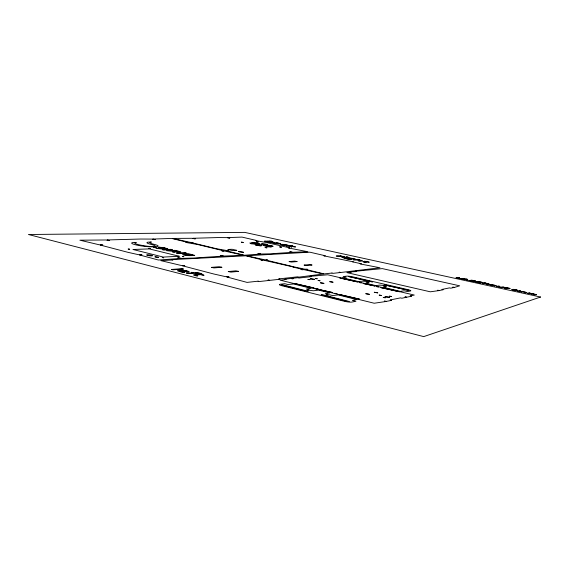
<?xml version="1.0" encoding="UTF-8"?>
<svg xmlns="http://www.w3.org/2000/svg" width="569" height="569" viewBox="0 0 569 569"><rect width="100%" height="100%" fill="white"/><g stroke="black" fill="none" stroke-linecap="round" stroke-linejoin="round"><path stroke-width="0.85" d="M531.837 293.746L530.969 294.017L532.997 293.846L536.531 294.65M150.387 248.511L148.957 248.312M272.423 242.081L272.331 242.124A4.545 0.498 8.7 0 1 272.067 242.159A7.312 0.797 8.7 0 1 271.669 242.188A7.091 0.775 8.7 0 1 271.2 242.188A4.58 0.498 8.7 0 1 270.645 242.174L268.084 241.811A3.983 0.434 8.8 0 1 267.871 241.768L266.918 241.455M526.695 292.509L523.188 291.698L521.14 291.876L522.043 291.613M184.235 254.485L188.808 254.229L192.72 255.097M192.706 255.161L188.175 255.403L184.249 254.549M304.195 265.069L309.742 264.564L312.075 265.033L306.549 265.552L304.209 265.111M489.767 284.763L492.192 284.635L496.09 285.631M266.911 241.427L267.039 241.37A4.957 0.548 8.8 0 1 267.316 241.334A8.222 0.903 8.8 0 1 267.579 241.32A9.95 1.095 8.8 0 1 267.935 241.306A6.693 0.733 8.8 0 1 268.412 241.313A3.876 0.427 8.8 0 1 268.902 241.334L270.78 241.583A3.485 0.384 8.7 0 1 271.377 241.711L272.43 242.038M497.768 286.484L499.262 286.115L496.637 286.257M517.498 290.282L517.456 290.304A6.821 0.775 10.7 0 1 517.392 290.318L515.713 290.169L516.68 290.51M353.641 258.995L353.52 259.044A3.186 0.363 9.4 0 1 353.37 259.059L350.49 258.76A4.253 0.484 9.4 0 1 349.594 258.582A5.42 0.619 9.4 0 1 349.338 258.525A4.139 0.469 9.4 0 1 349.053 258.461A3.57 0.405 9.4 0 1 348.726 258.383L347.467 258.269L347.887 258.426M536.517 294.742L534.469 294.785L535.322 294.507M532.982 294.002L535.337 294.45M516.666 290.581L516.631 290.595A8.77 0.996 10.7 0 1 516.574 290.61L511.844 289.699M526.674 292.594L525.742 292.879L524.604 292.63L525.372 292.238L523.196 291.861M489.134 284.151L483.565 283.262L487.889 283.924M161.624 248.66L158.324 248.369A5.839 0.782 7.6 0 1 155.408 247.437M178.879 251.768L172.82 250.858L175.437 250.751L178.908 251.676M474.845 281.456L468.785 280.346L472.199 281.207M160.43 247.6L162.385 247.657A2.802 0.377 7.7 0 1 163.481 247.849A5.292 0.711 7.6 0 1 164.398 248.048M490.969 284.969L494.909 285.396M515.528 290.339L513.074 289.941M281.406 247.223L279.557 246.882L281.42 247.174M266.897 247.835L264.976 247.536L266.918 247.792M150.33 248.525L149 248.347M516.303 290.062L514.141 289.891L515.55 290.268M507.598 288.006L504.532 288.255L506.488 287.765M484.88 282.985L489.162 284.073M485.492 283.113L482.114 283.369L484.411 282.878L487.548 283.561M476.146 282.068L480.883 282.964L475.62 281.954L477.96 281.477L482.875 282.551L478.486 281.591M476.701 282.188L479.034 281.712M457.035 277.9L459.503 277.466L455.975 277.665L461.139 278.661L456.502 277.786M162.727 249.073L157.848 248.553L153.63 247.266L155.458 247.444M159.32 247.195L163.787 247.636L167.855 248.824L166.077 248.653M475.2 281.079C477.74 281.306 468.941 279.372 471.168 280.517A8.684 0.974 10.4 0 0 472.234 280.78L472.398 280.823M269.272 241.27L271.619 241.633A4.203 0.462 8.8 0 1 272.039 241.725A3.791 0.413 8.8 0 1 272.885 241.925L273.604 242.209A3.649 0.398 8.8 0 1 273.504 242.344A5.598 0.612 8.7 0 1 273.113 242.408A7.945 0.868 8.7 0 1 272.75 242.422A7.262 0.797 8.7 0 1 272.032 242.43A4.701 0.512 8.7 0 1 271.129 242.38A3.492 0.384 8.7 0 1 270.36 242.309L268.027 241.932A4.203 0.462 8.8 0 1 267.665 241.853A3.763 0.413 8.7 0 1 267.16 241.74A3.307 0.363 8.7 0 1 266.591 241.576L264.535 241.142L271.605 241.199L270.154 241.242A25.377 2.717 8.6 0 1 269.692 241.256A18.379 1.977 8.6 0 1 269.251 241.256L269.222 241.256M358.833 259.955L357.588 259.791A5.043 0.576 9.4 0 0 357.723 259.791A7.639 0.868 9.4 0 0 357.851 259.784A10.911 1.238 9.4 0 0 358.107 259.77L359.651 259.635L353.342 259.813L356.414 259.905A8.428 0.974 9.5 0 1 356.535 259.898A6.238 0.718 9.5 0 1 356.919 259.884A3.763 0.434 9.5 0 1 357.389 259.898L359.373 260.161A3.94 0.455 9.5 0 1 360.056 260.303A3.45 0.398 9.5 0 1 360.376 260.382L361.144 260.737A3.67 0.42 9.5 0 1 360.938 260.766L358.598 260.972L362.126 261.022A5.612 0.64 9.5 0 0 362.375 260.993A3.649 0.42 9.5 0 0 362.545 260.922L362.026 260.645A3.314 0.384 9.5 0 0 361.379 260.467A5.285 0.612 9.5 0 0 360.625 260.289A4.225 0.484 9.5 0 0 360.149 260.189A3.336 0.384 9.5 0 0 359.039 259.99M472.334 281.1L473.7 281.25L472.462 280.837M515.564 289.649L513.003 289.351L515.642 289.664M349.764 258.504L352.51 258.746L348.982 258.063A3.4 0.391 9.4 0 0 348.776 258.07L349.608 258.468M494.966 285.46L496.09 285.702M511.83 289.593L512.975 289.841M487.284 283.639L487.903 283.817M179.285 251.37L175.067 250.346L166.561 250.687L173.915 251.448L172.606 252.167L174.406 252.6L175.643 251.832A3.827 0.519 7.8 0 0 176.362 251.96A4.019 0.548 7.8 0 0 180.537 252.188A4.019 0.548 7.8 0 0 179.271 251.37M472.988 280.823L471.658 280.382L473.721 280.673A3.236 0.37 10.4 0 1 475.179 281.079M161.824 248.162L161.226 247.984A9.275 1.238 7.7 0 1 160.757 247.828L160.43 247.664M160.294 248.112L160.095 248.048A14.524 1.927 7.8 0 1 158.815 247.65A3.194 0.427 7.7 0 1 158.388 247.359M516.318 289.998L515.713 289.678A3.713 0.42 10.8 0 1 516.04 289.749L517.52 290.233M531.844 293.689L529.547 293.234L533.046 293.889M474.873 281.392L474.226 281.136A7.006 0.804 10.4 0 0 473.166 280.866M347.488 257.999L347.979 258.191A3.919 0.448 9.4 0 0 347.574 258.134L346.293 258.063L348.825 258.788A8.343 0.967 9.4 0 1 349.288 258.888A4.915 0.569 9.4 0 1 349.651 258.98L350.269 259.194L348.633 259.094A3.101 0.356 9.4 0 1 347.958 258.973A5.349 0.612 9.4 0 1 347.246 258.831A8.677 0.989 9.4 0 1 346.471 258.66A5.306 0.612 9.4 0 1 345.924 258.539A3.378 0.391 9.4 0 1 345.497 258.433L344.949 258.226L346.578 258.312A3.222 0.37 9.4 0 0 345.938 258.113L343.726 257.992L344.48 258.319A4.609 0.526 9.4 0 0 345.184 258.504A7.248 0.832 9.4 0 0 346.023 258.696A10.221 1.166 9.4 0 0 347.147 258.938A6.415 0.733 9.4 0 0 348.221 259.144A3.898 0.448 9.4 0 0 349.316 259.322L351.535 259.407L350.981 259.144A3.4 0.391 9.4 0 0 350.39 258.987A5.341 0.619 9.4 0 0 349.7 258.831L348.356 258.532A4.659 0.533 9.4 0 1 348.043 258.461M522.05 291.556L519.753 291.108L523.245 291.748M497.775 286.541L500.521 287.174L503.679 287.075L501.14 287.409L496.63 286.349M161.639 248.589L161.354 248.44A9.922 1.337 7.6 0 0 160.515 248.176M490.976 285.076L495.151 285.923L489.788 284.863M353.648 258.938L355.433 259.165L352.816 258.589A3.77 0.434 9.4 0 0 352.375 258.475A4.957 0.569 9.4 0 0 351.813 258.347A5.676 0.647 9.4 0 0 351.158 258.212A4.168 0.477 9.4 0 0 350.561 258.098L348.178 257.807A3.734 0.427 9.4 0 0 347.709 257.821M163.694 248.923A3.777 0.505 7.6 0 1 162.698 249.058M163.275 248.632A3.3 0.441 7.6 0 1 163.63 248.916M162.037 248.226A11.892 1.607 7.6 0 1 163.282 248.632M164.448 248.048A5.462 0.733 7.6 0 1 166.027 248.646M158.296 247.344A3.955 0.526 7.7 0 1 159.356 247.209M365.639 262.401A4.289 0.498 9.5 0 1 365.056 262.281C362.311 261.555 368.954 261.854 369.238 262.209L364.58 261.228L365.419 261.498L363.292 261.683A4.125 0.477 9.6 0 0 362.979 261.74L363.591 262.074A3.421 0.398 9.5 0 0 364.437 262.281M365.682 262.409A4.78 0.548 9.5 0 0 366.166 262.501L365.419 262.48A3.457 0.398 9.5 0 1 365.213 262.444L365.163 262.43A5.662 0.654 9.5 0 1 364.779 262.359A4.075 0.469 9.5 0 1 364.48 262.288M369.359 294.308L365.86 293.725L369.359 294.308M183.808 256.69L182.35 256.491L183.801 256.676M281.612 284.984L305.873 291.172L308.156 291.285L284.031 285.14L281.662 284.941M194.698 255.389C181.034 250.808 176.454 256.747 194.676 255.453M158.587 257.323L155.01 256.875L158.587 257.323M356.713 299.557L352.346 300.411L355.952 301.3L351.877 302.075A5.626 0.939 9.6 0 1 344.409 301.286L281.94 285.745A5.398 0.861 8.8 0 1 280.097 284.265L284.699 283.703L287.878 284.486L293.789 283.995L311.065 288.319L306.321 289.038L309.067 289.721L307.189 289.984L313.348 290.78L318.647 290.14L329.785 292.907L325.219 293.711L327.972 294.386L326.215 294.422L327.716 295.069L329.536 294.778L332.78 295.574L338.142 294.906L356.713 299.557M349.053 301.435L346.784 301.342L321.172 294.778L323.569 294.948L349.046 301.463M163.708 257.736L162.186 257.529L163.644 257.778M348.982 276.619L372.51 281.925L348.996 276.605M238.539 271.377L230.929 272.11L228.24 271.562L235.886 270.844L238.539 271.377M272.7 242.814L273.447 243.127A3.819 0.42 8.8 0 0 274.073 243.276A5.455 0.597 8.8 0 0 274.521 243.376A4.232 0.469 8.8 0 0 274.905 243.447L275.915 243.624A3.357 0.37 8.8 0 0 276.491 243.703A5.157 0.569 8.8 0 0 277.089 243.774L280.396 243.923A4.886 0.541 8.8 0 0 280.666 243.909L280.517 243.624A3.25 0.356 8.8 0 0 279.998 243.482A5.27 0.583 8.8 0 0 279.351 243.333A5.782 0.64 8.8 0 0 278.028 243.07A6.558 0.725 8.8 0 0 277.807 243.027A5.754 0.633 8.8 0 0 276.648 242.828L276.484 242.913A8.393 0.932 8.8 0 1 277.018 243.006A6.145 0.683 8.8 0 1 277.914 243.169A4.061 0.448 8.8 0 1 278.76 243.34L279.514 243.681A3.57 0.391 8.8 0 1 279.279 243.696L277.601 243.397A8.627 0.96 8.8 0 0 276.356 243.148A4.424 0.491 8.8 0 0 275.19 242.942L272.7 242.814M332.993 282.167L329.671 281.634L332.929 282.231M195.487 275.161L195.992 275.46A2.504 0.405 7.8 0 0 196.284 275.545A6.124 0.989 7.8 0 0 197.038 275.723L197.087 275.737A6.821 1.102 7.8 0 0 197.742 275.873L196.689 275.915A3.265 0.526 7.8 0 1 196.433 275.865A4.943 0.797 7.8 0 1 196.156 275.801L196.049 275.78A8.08 1.302 7.8 0 1 195.587 275.673A5.825 0.939 7.8 0 1 195.195 275.581L195.181 275.574A4.886 0.789 7.8 0 1 194.114 275.261A2.838 0.462 7.8 0 1 193.851 274.742A5.896 0.953 7.8 0 1 194.548 274.642L198.894 274.272L197.5 273.917L198.033 273.867L202.038 274.215L202.884 274.429L201.22 274.571L204.058 275.296L200.373 274.649L196.085 275.019A3.777 0.612 7.8 0 0 195.729 275.062A2.425 0.391 7.8 0 0 195.508 275.14L195.508 275.14M221.825 267.259L213.958 267.914L211.405 267.38L219.214 266.733L221.818 267.274M261.413 245.011L261.057 246.007A11.707 1.344 8.7 0 1 255.36 244.947L261.413 245.011M261.968 243.432L261.626 244.393L267.522 244.464A11.707 1.344 8.7 0 0 261.968 243.432M281.847 244.691L282.985 245.111A5.228 0.576 8.9 0 0 284.322 245.374A6.444 0.711 8.9 0 0 285.019 245.502L284.457 245.524A3.563 0.398 8.9 0 1 283.561 245.36A5.242 0.583 8.9 0 1 282.757 245.203A6.842 0.754 8.9 0 1 282.459 245.132A4.673 0.519 8.9 0 1 281.555 244.919L280.652 244.592A3.62 0.405 8.9 0 1 280.716 244.421A5.526 0.612 8.9 0 1 281.15 244.357A7.582 0.846 8.9 0 1 281.399 244.35A6.92 0.768 8.9 0 1 282.124 244.343A4.46 0.498 8.9 0 1 283.106 244.4A3.45 0.384 8.9 0 1 283.86 244.478A3.236 0.356 8.9 0 1 285.873 244.791A4.915 0.548 8.9 0 1 286.833 244.983A5.654 0.626 8.9 0 1 287.786 245.211A6.259 0.697 8.9 0 1 288.035 245.282A4.075 0.455 8.9 0 1 288.255 245.339L287.573 245.339A5.583 0.619 8.9 0 0 287.16 245.225A6.565 0.733 8.8 0 0 286.84 245.139A5.178 0.576 8.9 0 0 286.641 245.09A3.585 0.398 8.9 0 0 286.349 245.026L283.618 244.606A4.203 0.469 8.9 0 0 282.878 244.585A6.935 0.768 8.9 0 0 282.509 244.592A6.074 0.676 8.9 0 0 282.11 244.62A3.862 0.427 8.9 0 0 281.875 244.67L281.875 244.67M408.734 290.339L384.175 284.82L408.677 290.389M323.882 283.376L320.482 282.829L323.882 283.376M243.546 252.302L238.411 251.541L243.539 252.33M319.956 280.773L317.993 280.446L319.949 280.787M317.189 278.782L315.254 278.454L317.189 278.782M314.7 279.422L310.304 278.746L314.7 279.422M129.625 249.222L128.132 249.044L129.618 249.208M391.557 296.534L389.516 296.179L391.557 296.534M309.941 279.649L307.985 279.365L309.941 279.649M385.27 297.765L383.2 297.409L385.263 297.779M381.273 295.475L379.231 295.112L381.273 295.475M383.193 287.281L400.356 291.378L404.246 290.795L407.482 291.548L410.491 290.979A4.822 0.676 10.1 0 0 407.845 289.628L352.752 276.854A4.63 0.633 9.5 0 0 346.67 276.15L343.221 276.57L346.108 277.238L342.367 277.793L358.506 281.591L362.802 281.129L366.699 281.506L368.086 282.025L366.664 282.032L369.153 282.615L365.561 283.213L375.782 285.624L379.857 285.105L383.705 285.467L385.149 286.001L383.748 286.015L386.671 286.698L383.207 287.274M377.731 292.85L374.31 292.274L377.731 292.85M297.025 261.576L291.364 262.039L289.059 261.598L294.735 261.107L297.011 261.591M273.988 243.02L274.813 243.304A3.428 0.377 8.8 0 0 275.474 243.44L278.547 243.717L277.466 243.482A9.246 1.031 8.8 0 0 276.819 243.347A5.59 0.619 8.8 0 0 276.228 243.233L274.03 243.006M348.057 257.202L346.5 256.946L348.05 257.174M243.24 242.479L241.334 242.152L243.226 242.486M540.55 297.039L423.72 336.613L28.45 234.499L244.741 232.387L540.55 297.039M258.212 242.038L256.377 241.761L258.198 242.038M530.016 293.085L527.484 293.255L530.016 293.085M520.265 290.965L517.69 291.122L520.265 290.965M510.002 288.447L504.148 287.309L510.002 288.447M481.296 282.629L477.156 281.861L481.296 282.629M385.91 301.506L374.196 303.234L280.161 280.161L286.115 279.486L284.799 279.166L290.958 278.476L292.366 278.817L293.184 278.725L291.776 278.383L297.751 277.715L299.038 278.028L311.25 276.648L309.991 276.342L327.737 274.784L414.296 295.062L410.178 295.901L411.565 296.229L407.091 297.146L404.964 296.911L406.486 297.274L401.878 298.22L400.462 297.886L390.17 299.984L391.614 300.332L386.6 301.364L384.317 301.115L385.91 301.506M439.005 290.588L430.299 291.805L346.891 272.615L351.265 272.117L350.084 271.854L355.895 271.626L356.5 271.562L355.241 271.271L382.325 268.611L459.681 285.816L454.539 287.395L452.739 287.181L454.083 287.487L450.691 288.184L449.439 287.9L441.885 289.443L443.166 289.735L439.51 290.482L437.604 290.268L439.005 290.588M467.462 279.827L463.152 279.016L467.462 279.827M359.523 299.138L339.494 294.522L359.523 299.138M399.431 291.733L381.074 287.665L399.431 291.733M336.884 293.59L334.736 293.355L336.884 293.59M378.577 286.847L376.685 286.634L378.577 286.847M332.616 292.544L320.162 289.785L332.616 292.544M374.651 285.93L363.228 283.483L374.651 285.93M318.121 288.988L315.98 288.753L318.121 288.988M361.258 282.786L359.366 282.573L361.258 282.786M313.96 287.971L294.97 283.604L313.96 287.971M357.41 281.89L339.913 278.013L357.41 281.89M340.938 255.972L340.433 256.064A4.339 0.498 9.3 0 1 341.165 256.135A3.314 0.377 9.3 0 1 341.997 256.242L343.477 256.512A5.91 0.676 9.3 0 1 343.932 256.619A4.31 0.491 9.3 0 1 344.33 256.711L343.655 256.719A5.676 0.647 9.3 0 0 343.327 256.633A3.947 0.448 9.3 0 0 343.007 256.562L339.615 256.128A3.905 0.448 9.3 0 0 339.401 256.142L336.243 256.036L340.938 255.972M258.07 281.186L247.046 282.395L226.803 276.968L229.03 276.754L225.367 276.598L213.802 274.002L182.436 265.773L184.776 265.616L181.084 265.431L160.828 260.63L173.004 259.941L171.802 259.642L245.872 255.808L262.622 259.955L260.894 260.069L262.124 260.36L263.852 260.239L293.682 267.017L292.999 267.081L302.544 269.322L300.916 269.471L302.217 269.777L303.839 269.621L323.412 273.988L298.96 277.131L297.679 276.826L278.71 278.91L280.026 279.23L270.396 280.304L268.056 280.04L269.5 280.403L259.421 281.52L258.07 281.186M331.962 273.049L324.053 273.917L305.838 269.429L307.431 269.279L304.543 269.13L294.358 266.961L265.972 260.097L267.672 259.983L264.749 259.813L246.597 255.773L309.885 252.188L325.212 255.751L323.903 255.837L325.02 256.086L353.221 261.818L352.709 261.861L361.315 263.774L360.085 263.746L361.258 264.151L379.985 267.764L341.094 272.451L339.16 272.224L340.447 272.523L333.171 273.333L331.962 273.049M197.87 273.717C194.178 272.715 190.281 274.137 186.575 273.319L193.083 272.786L191.355 272.345L194.385 272.679A7.497 1.202 7.8 0 1 195.53 272.629A3.869 0.619 7.8 0 1 197.073 272.707A3.236 0.512 7.8 0 1 199.306 273.056A5.626 0.896 7.8 0 1 200.146 273.248A5.918 0.946 7.8 0 1 200.779 273.426A8.94 1.43 7.8 0 1 201.362 273.604A12.063 1.935 7.7 0 1 201.718 273.732L200.473 273.703A9.033 1.444 7.8 0 0 200.032 273.554A5.96 0.953 7.8 0 0 199.577 273.412A3.976 0.633 7.8 0 0 199.228 273.319A2.489 0.398 7.8 0 0 198.709 273.205L197.03 273.013A3.777 0.605 7.8 0 0 196.533 273.013A6.344 1.017 7.9 0 0 196.042 273.035A8.748 1.401 7.9 0 0 195.871 273.049L195.402 273.092L197.87 273.717M184.576 272.352L183.567 272.43A11.067 1.75 7.7 0 1 182.528 272.245A8.485 1.344 7.7 0 1 181.724 272.082A7.767 1.23 7.7 0 1 181.042 271.932A11.387 1.799 7.7 0 1 180.593 271.826A14.517 2.29 7.7 0 1 179.946 271.662A7.198 1.145 7.7 0 1 178.659 271.285A5.107 0.811 7.7 0 1 177.599 270.723A5.462 0.868 7.7 0 1 178.047 270.346A8.215 1.309 7.7 0 1 178.979 270.211A10.612 1.693 7.7 0 1 179.178 270.197A9.751 1.551 7.7 0 1 180.494 270.14A6.487 1.031 7.7 0 1 182.364 270.204A5.484 0.868 7.7 0 1 183.161 270.268A4.737 0.754 7.7 0 1 186.895 270.88A6.551 1.038 7.7 0 1 187.258 270.965A5.64 0.896 7.7 0 1 188.375 271.292A4.289 0.683 7.7 0 1 189.2 271.769A5.171 0.818 7.7 0 1 188.702 272.117A7.525 1.188 7.6 0 1 187.855 272.224L180.537 270.588A7.454 1.188 7.7 0 0 179.875 270.673A4.772 0.761 7.7 0 0 179.448 270.808A3.485 0.555 7.7 0 0 179.391 270.958A3.371 0.533 7.7 0 0 180.167 271.363A5.1 0.811 7.7 0 0 180.992 271.598A9.73 1.536 7.7 0 0 184.32 272.302A11.131 1.757 7.7 0 0 184.576 272.352M346.841 257.273L341.976 257.302L346.841 257.273M182.073 268.675L171.511 269.45L172.948 269.82L183.503 269.037L182.073 268.675M180.636 258.426L158.395 260.019L139.54 254.955L141.98 254.841L138.267 254.635L127.869 252.309L100.315 245.061L102.833 244.99L99.113 244.755L79.895 240.196L106.04 239.976L108.608 240.616L109.668 240.587L107.107 239.954L140.458 239.037L151.831 239.087L155.209 239.656L152.748 239.065L171.788 238.439L187.749 242.387L185.857 242.437L197.891 244.563L223.674 250.815L221.86 250.901L223.027 251.171L224.84 251.093L243.667 255.296L224.051 256.05L220.488 255.445L223.204 256.093L193.56 258.07L181.632 258.369L177.784 257.721L180.636 258.426M260.488 254.059L244.393 255.253L227.074 250.986L228.859 250.908L216.604 248.745L191.184 242.586L193.047 242.536L190.082 242.323L172.578 238.425L192.244 238.297L194.605 238.838L195.402 238.824L193.04 238.283L218.034 237.558L226.86 237.622L229.833 238.112L227.564 237.607L242.01 237.102L256.825 240.545L255.374 240.58L266.029 242.437L289.756 247.864L288.369 247.928L289.436 248.162L307.872 251.74L292.857 252.28L289.742 251.761L292.217 252.316L270.247 253.824L261.221 254.016L257.899 253.454L260.488 254.059M179.207 256.256L163.339 257.067L132.961 249.485L149.298 248.902L179.207 256.256M236.74 250.346L232.429 250.538L227.835 249.464L232.173 249.279L236.74 250.346M184.861 252.721L176.454 253.105L177.976 253.475L186.369 253.091L184.861 252.721M291.847 245.666L285.994 245.9L289.827 246.235L291.684 247.159L290.972 246.377L295.581 246.939L289.841 246.121A12.596 1.423 8.9 0 0 289.457 246.078A7.489 0.839 8.9 0 0 289.18 246.05L289.699 246.028A8.315 0.918 8.9 0 0 289.82 246.021L292.893 245.893L291.847 245.666M170.956 249.35L162.428 249.677L163.922 250.04L172.443 249.713L170.956 249.35M263.895 245.232L262.85 245.189L267.074 246.747A11.707 1.344 8.7 0 0 271.37 246.91L263.895 245.232M259.293 244.165L251.797 242.522A11.707 1.344 8.7 0 1 256.1 242.707L260.197 244.215L259.293 244.165M466.53 279.18L461.331 278.838L467.448 279.194L467.832 280.254L466.68 280.005L466.53 279.18M259.037 244.478L251.199 243.788A11.707 1.344 8.7 0 1 249.947 242.92L259.037 244.478M271.683 245.602L263.995 244.919L273.077 246.484A11.707 1.344 8.7 0 0 271.683 245.602M486.886 283.974L485.741 283.703L487.782 284.6L486.893 283.924M186.497 271.811L181.483 270.531A7.006 1.117 7.7 0 1 181.703 270.517A5.384 0.854 7.7 0 1 182.585 270.524A3.656 0.583 7.7 0 1 183.894 270.609A2.817 0.448 7.7 0 1 185.394 270.83A3.649 0.576 7.7 0 1 186.312 271.036A3.805 0.605 7.7 0 1 186.824 271.178A2.532 0.398 7.7 0 1 187.5 271.527A2.859 0.455 7.7 0 1 187.414 271.641A4.019 0.64 7.7 0 1 187.045 271.747A6.295 0.996 7.6 0 1 186.497 271.811M147.919 255.481A3.001 0.434 7.4 0 0 152.52 255.73A3.001 0.434 7.4 0 0 148.189 254.763A3.001 0.434 7.4 0 0 147.919 255.481M151.233 242.067A11.487 1.487 7.7 0 0 153.979 244.307A11.821 1.558 7.5 0 1 155.899 246.69A11.821 1.558 7.5 0 1 140.095 245.026A11.821 1.558 7.5 0 1 136.268 242.437A11.885 1.572 7.5 0 0 134.604 244.535A11.885 1.572 7.5 0 0 151.866 246.818A11.885 1.572 7.5 0 0 151.013 244.386A11.551 1.501 7.7 0 1 151.233 242.067M385.917 297.032A2.354 0.356 10 0 0 389.609 297.423A2.354 0.356 10 0 0 386.415 296.492A2.354 0.356 10 0 0 385.917 297.032"/></g></svg>
